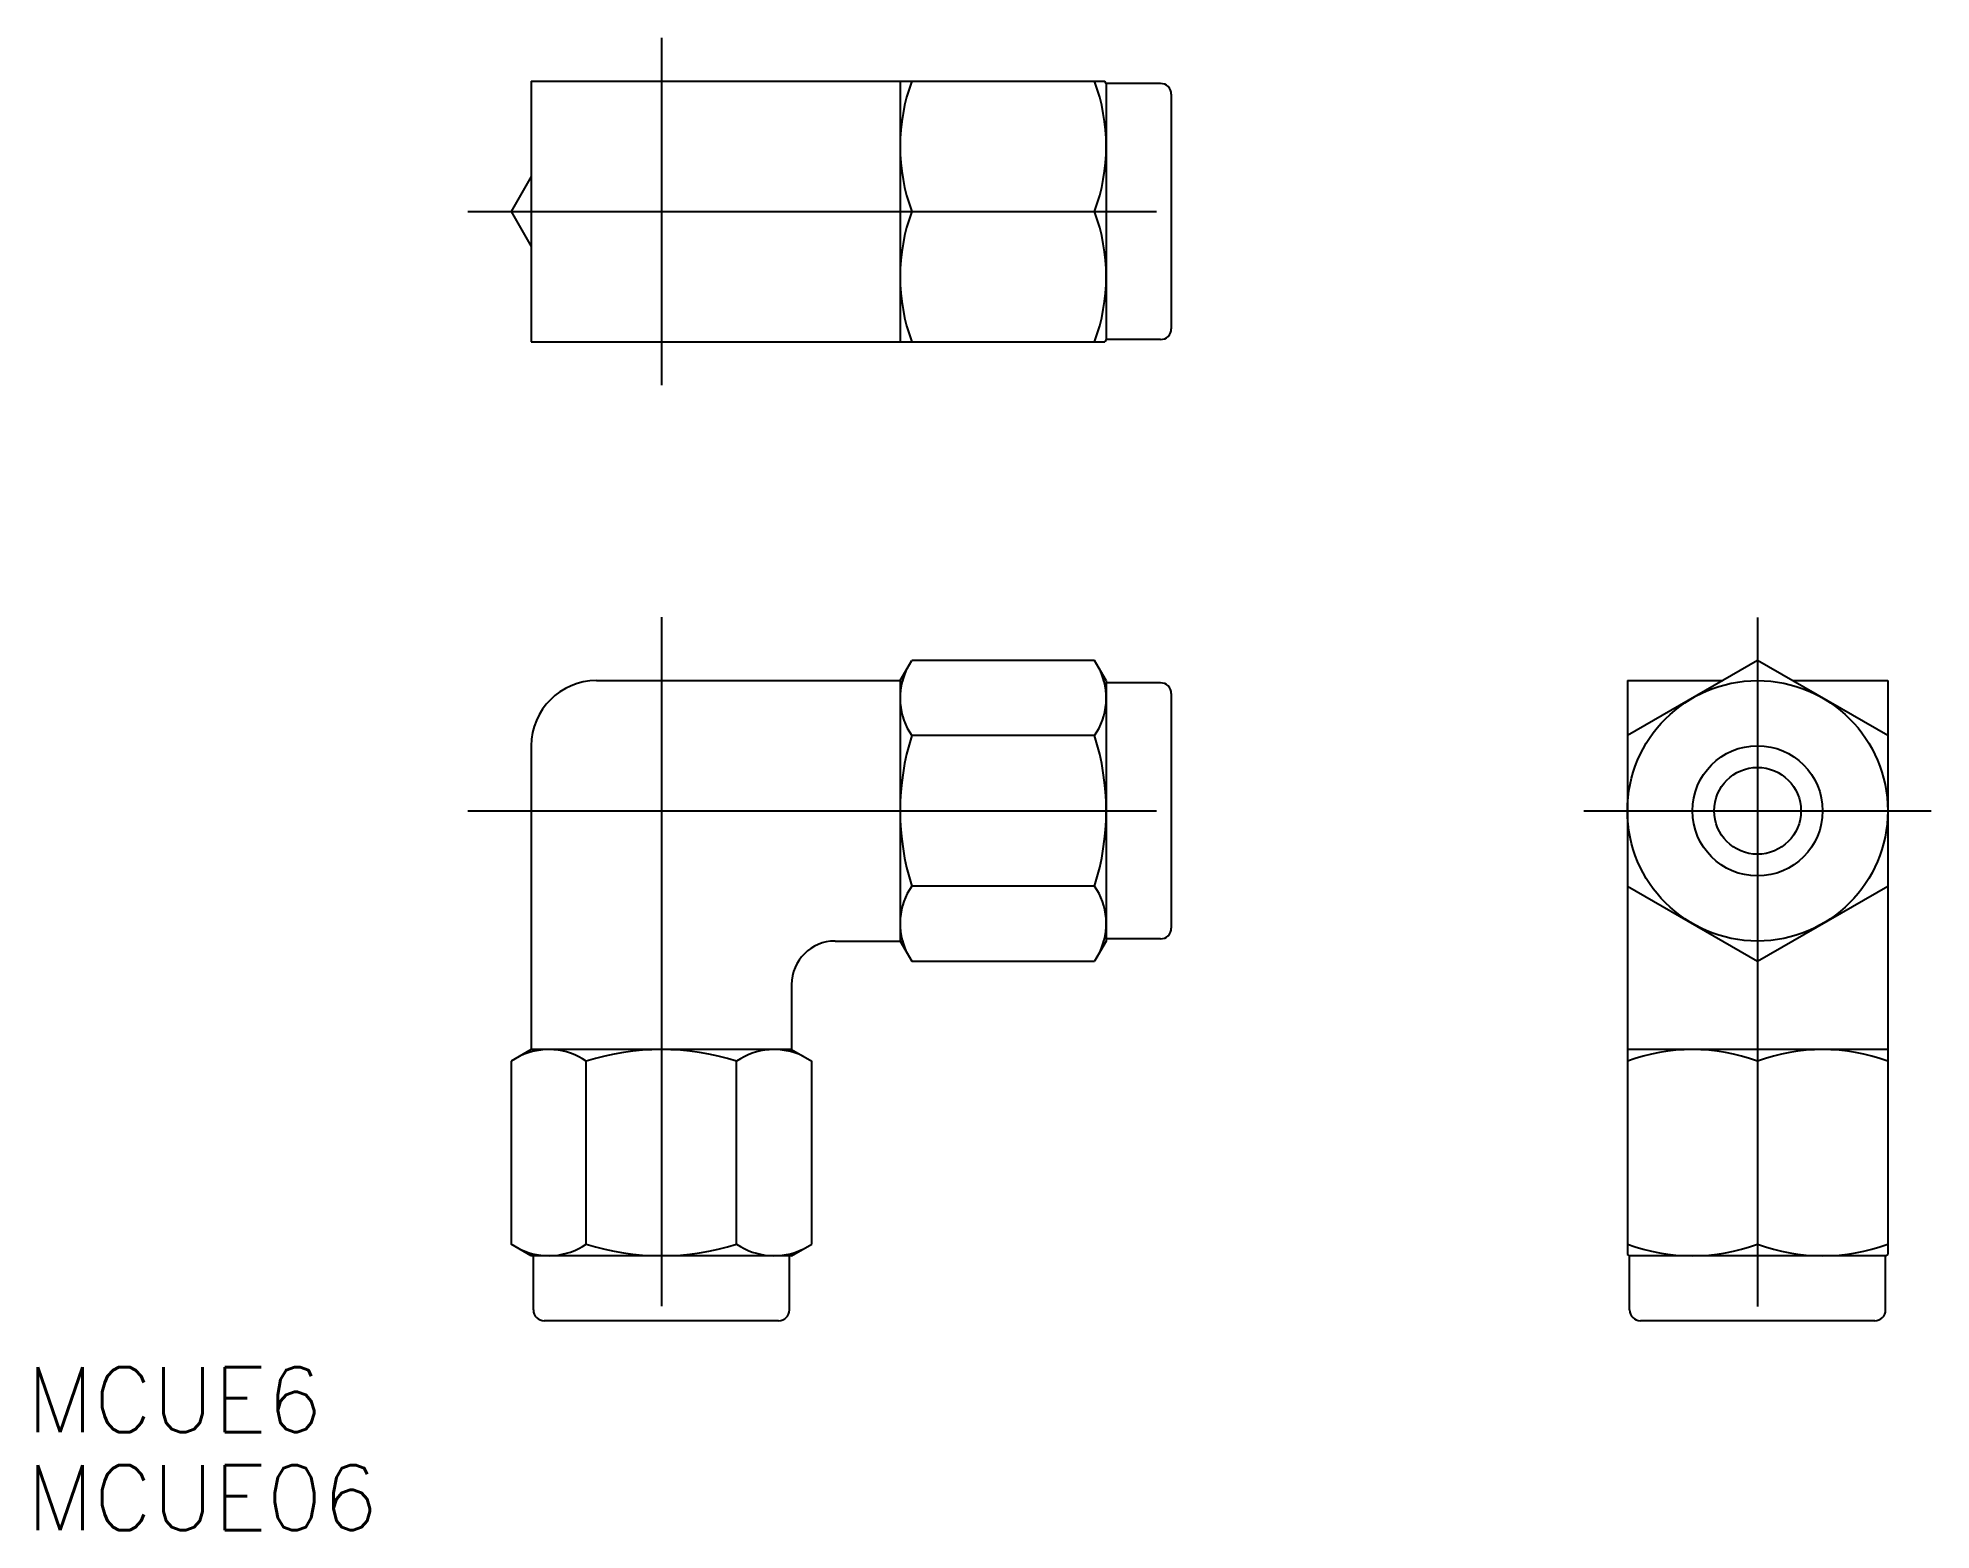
# Model space of a CAD drawing. Extents: x -79.3 to 8, y -33.1 to 35.6.
import ezdxf

# ---------------------------------------------------------------- set-up
doc = ezdxf.new("R2010")
doc.units = 0
doc.linetypes.add('CENTER', pattern=[50.8, 31.75, -6.35, 6.35, -6.35])
doc.layers.get('0').update_dxf_attribs({"linetype": 'CONTINUOUS'})
doc.layers.add('CENTER', color=1, linetype='CENTER')
doc.styles.get("Standard").update_dxf_attribs({"font": 'txt.shx', "height": 3, "bigfont": 'bigfont.shx'})

msp = doc.modelspace()

# ---------------------------------------------------------------- linework, layer by layer
at = {"color": 7, "linetype": 'CONTINUOUS'}
for p, q in [((-56.52, 33.615), (-30.077, 33.615)), ((-56.52, 33.615), (-56.52, 21.615)), ((-39.52, 33.615), (-39.52, 21.615)), ((-30.02, 33.515), (-30.077, 33.615)), ((-27.52, 33.515), (-30.02, 33.515)), ((-30.02, 33.515), (-30.02, 21.715)), ((-27.02, 33.015), (-27.02, 22.215)), ((-56.52, 29.223), (-57.448, 27.615)), ((-57.448, 27.615), (-56.52, 26.008)), ((-38.984, 27.615), (-30.556, 27.615)), ((-56.52, 21.615), (-30.077, 21.615)), ((-30.02, 21.715), (-30.077, 21.615)), ((-27.52, 21.715), (-30.02, 21.715)), ((-39.52, 6), (-38.984, 6.928)), ((-30.556, 6.928), (-38.984, 6.928)), ((-30.02, 6), (-30.556, 6.928)), ((0, 6.928), (-6, 3.464)), ((6, 3.464), (0, 6.928)), ((-53.52, 6), (-39.52, 6)), ((-39.52, 6), (-39.52, -6)), ((-30.02, 6), (-30.02, -6)), ((-27.52, 5.9), (-30.02, 5.9)), ((-27.02, 5.4), (-27.02, -5.4)), ((-6, 6), (-1.608, 6)), ((-6, 6), (-6, -20.442)), ((1.608, 6), (6, 6)), ((6, 6), (6, -20.442)), ((-56.52, 3), (-56.52, -11)), ((-30.556, 3.464), (-38.984, 3.464)), ((-30.556, -3.464), (-38.984, -3.464)), ((-6, -3.464), (0, -6.928)), ((0, -6.928), (6, -3.464)), ((-42.52, -6), (-39.52, -6)), ((-39.52, -6), (-38.984, -6.928)), ((-30.02, -6), (-30.556, -6.928)), ((-27.52, -5.9), (-30.02, -5.9)), ((-38.984, -6.928), (-30.556, -6.928)), ((-44.52, -8), (-44.52, -11)), ((-56.52, -11), (-57.448, -11.536)), ((-44.52, -11), (-56.52, -11)), ((-44.52, -11), (-43.591, -11.536)), ((6, -11), (-6, -11)), ((-57.448, -11.536), (-57.448, -19.964)), ((-53.984, -19.964), (-53.984, -11.536)), ((-47.056, -19.964), (-47.056, -11.536)), ((-43.591, -19.964), (-43.591, -11.536)), ((0, -11.536), (0, -19.964)), ((-56.52, -20.5), (-57.448, -19.964)), ((-44.52, -20.5), (-43.591, -19.964)), ((-44.52, -20.5), (-56.52, -20.5)), ((-56.42, -23), (-56.42, -20.5)), ((-44.62, -23), (-44.62, -20.5)), ((-5.9, -20.5), (-6, -20.442)), ((-5.9, -23), (-5.9, -20.5)), ((5.9, -20.5), (-5.9, -20.5)), ((5.9, -20.5), (6, -20.442)), ((5.9, -23), (5.9, -20.5)), ((-45.12, -23.5), (-55.92, -23.5)), ((5.4, -23.5), (-5.4, -23.5))]:
    msp.add_line(p, q, dxfattribs=at)
for radius in [6, 3, 2]:
    msp.add_circle((0, 0), radius, dxfattribs=at)
for centre, radius, start, end in [((-30.855, 30.615), 8.665, 159.74384, 200.25616), ((-38.685, 30.615), 8.665, 339.74384, 20.25616), ((-27.52, 33.015), 0.5, 0, 90), ((-30.855, 24.615), 8.665, 159.74384, 200.25616), ((-38.685, 24.615), 8.665, 339.74384, 20.25616), ((-27.52, 22.215), 0.5, 270, 0), ((-36.453, 5.196), 3.067, 154.38425, 214.38425), ((-33.087, 5.196), 3.067, 325.61575, 25.61575), ((-53.52, 3), 3, 90, 180), ((-27.52, 5.4), 0.5, 0, 90), ((-28.056, 0), 11.464, 162.41204, 197.58795), ((-41.484, 0), 11.464, 342.41205, 17.58795), ((-36.453, -5.196), 3.067, 145.61575, 205.61575), ((-33.087, -5.196), 3.067, 334.38425, 34.38425), ((-42.52, -8), 2, 90, 180), ((-27.52, -5.4), 0.5, 270, 0), ((-55.716, -14.067), 3.067, 55.61575, 115.61575), ((-50.52, -22.464), 11.464, 72.41204, 107.58795), ((-45.323, -14.067), 3.067, 64.38425, 124.38425), ((-3, -19.665), 8.665, 69.74384, 110.25616), ((3, -19.665), 8.665, 69.74384, 110.25616), ((-55.716, -17.433), 3.067, 244.38425, 304.38425), ((-50.52, -9.036), 11.464, 252.41205, 287.58795), ((-45.323, -17.433), 3.067, 235.61575, 295.61575), ((-3, -11.835), 8.665, 249.74384, 290.25616), ((3, -11.835), 8.665, 249.74384, 290.25616), ((-55.92, -23), 0.5, 180, 270), ((-45.12, -23), 0.5, 270, 0), ((-5.4, -23), 0.5, 180, 270), ((5.4, -23), 0.5, 270, 0)]:
    msp.add_arc(centre, radius, start, end, dxfattribs=at)
at = {"layer": 'CENTER', "color": 1, "linetype": 'CENTER'}
for p, q in [((-50.52, 35.615), (-50.52, 19.615)), ((-59.448, 27.615), (-25.02, 27.615)), ((-50.52, 8.928), (-50.52, -25.5)), ((0, 8.906), (0, -25.5)), ((-59.448, 0), (-25.02, 0)), ((-8, 0), (8, 0))]:
    msp.add_line(p, q, dxfattribs=at)

# ---------------------------------------------------------------- texts
at = {"color": 7, "linetype": 'CONTINUOUS'}
for s, p in [('MCUE6', (-79.775, -28.628)), ('MCUE06', (-79.775, -33.143))]:
    msp.add_text(s, height=3, dxfattribs=at).set_placement(p)

doc.saveas('drawing.dxf')
